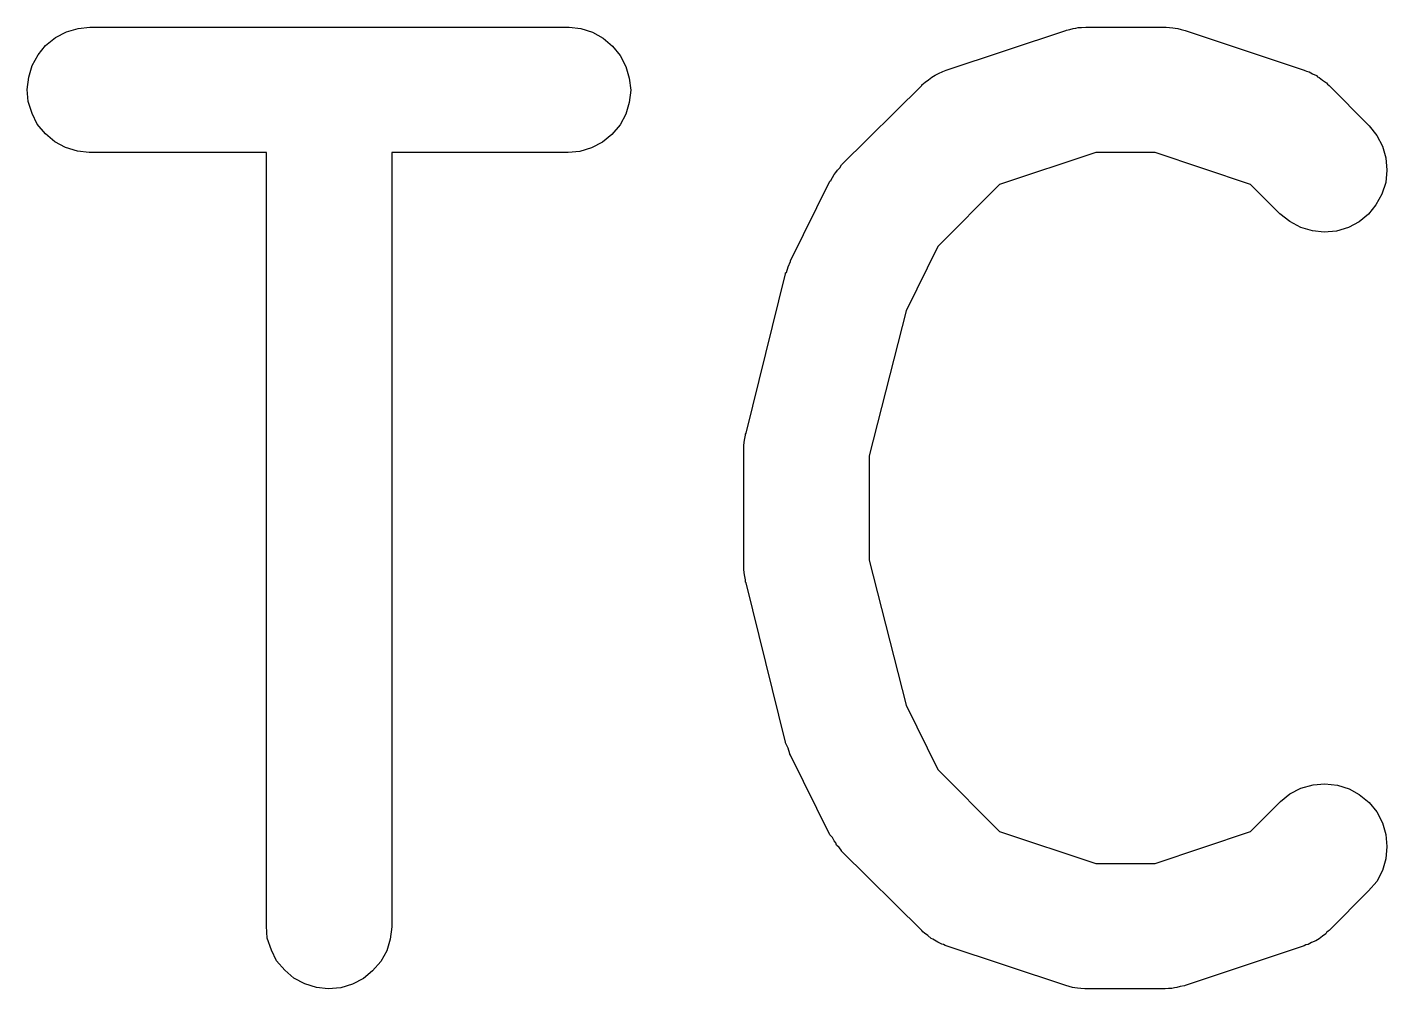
# Model space of a CAD drawing. Extents: x 107.4 to 137.1, y -83.6 to -60.4.
# Drawn here: x 116.582 to 118.208, y -79.267 to -78.117 of the extents above; entities that cross this region are included whole.
import ezdxf

# ---------------------------------------------------------------- set-up
doc = ezdxf.new("R2010")
doc.units = 0
doc.header["$MEASUREMENT"] = 0
doc.layers.add('BLACK', color=7, linetype='CONTINUOUS')

msp = doc.modelspace()

# ---------------------------------------------------------------- linework, layer by layer
at = {"layer": 'BLACK', "linetype": 'CONTINUOUS'}
for p, q in [((116.616, -78.1299), (116.629, -78.123)), ((116.629, -78.123), (116.643, -78.1188)), ((116.643, -78.1188), (116.657, -78.1174)), ((116.657, -78.1174), (117.229, -78.1174)), ((117.229, -78.1174), (117.23, -78.1174)), ((117.23, -78.1174), (117.244, -78.119)), ((117.244, -78.119), (117.258, -78.1234)), ((117.258, -78.1234), (117.271, -78.1305)), ((117.681, -78.1688), (117.824, -78.1212)), ((117.824, -78.1212), (117.825, -78.1209)), ((117.825, -78.1209), (117.829, -78.12)), ((117.829, -78.12), (117.833, -78.1188)), ((117.833, -78.1188), (117.836, -78.1185)), ((117.836, -78.1185), (117.839, -78.1179)), ((117.839, -78.1179), (117.843, -78.1178)), ((117.843, -78.1178), (117.848, -78.1174)), ((117.848, -78.1174), (117.943, -78.1174)), ((117.943, -78.1174), (117.944, -78.1174)), ((117.944, -78.1174), (117.948, -78.1179)), ((117.948, -78.1179), (117.952, -78.118)), ((117.952, -78.118), (117.955, -78.1187)), ((117.955, -78.1187), (117.958, -78.119)), ((117.958, -78.119), (117.962, -78.1203)), ((117.962, -78.1203), (117.967, -78.1212)), ((117.967, -78.1212), (118.109, -78.1688)), ((116.595, -78.1504), (116.604, -78.1392)), ((116.604, -78.1392), (116.616, -78.1299)), ((117.271, -78.1305), (117.282, -78.1399)), ((117.282, -78.1399), (117.291, -78.1513)), ((116.588, -78.1633), (116.595, -78.1504)), ((117.291, -78.1513), (117.298, -78.1643)), ((116.582, -78.1919), (116.584, -78.1773)), ((116.584, -78.1773), (116.588, -78.1633)), ((117.298, -78.1643), (117.302, -78.1783)), ((117.66, -78.1803), (117.664, -78.1771)), ((117.664, -78.1771), (117.666, -78.1761)), ((117.666, -78.1761), (117.668, -78.1748)), ((117.668, -78.1748), (117.672, -78.1727)), ((117.672, -78.1727), (117.677, -78.1704)), ((117.677, -78.1704), (117.679, -78.1697)), ((117.679, -78.1697), (117.681, -78.1688)), ((118.109, -78.1688), (118.11, -78.1692)), ((118.11, -78.1692), (118.112, -78.1701)), ((118.112, -78.1701), (118.115, -78.1708)), ((118.115, -78.1708), (118.119, -78.1732)), ((118.119, -78.1732), (118.124, -78.1753)), ((118.124, -78.1753), (118.125, -78.1766)), ((118.125, -78.1766), (118.127, -78.1777)), ((118.127, -78.1777), (118.131, -78.1809)), ((116.583, -78.2064), (116.582, -78.1919)), ((117.302, -78.1783), (117.304, -78.1929)), ((117.304, -78.1929), (117.302, -78.2075)), ((117.556, -78.2822), (117.652, -78.187)), ((117.652, -78.1862), (117.654, -78.1849)), ((117.652, -78.187), (117.652, -78.1862)), ((117.654, -78.1849), (117.656, -78.1833)), ((117.656, -78.1833), (117.66, -78.1803)), ((118.131, -78.1809), (118.136, -78.1839)), ((118.136, -78.1839), (118.137, -78.1856)), ((118.137, -78.1856), (118.139, -78.187)), ((118.139, -78.187), (118.186, -78.2346)), ((116.588, -78.2205), (116.583, -78.2064)), ((117.302, -78.2075), (117.298, -78.2214)), ((116.594, -78.2334), (116.588, -78.2205)), ((117.298, -78.2214), (117.291, -78.2343)), ((116.604, -78.2449), (116.594, -78.2334)), ((117.291, -78.2343), (117.281, -78.2456)), ((118.186, -78.2346), (118.187, -78.2353)), ((118.187, -78.2353), (118.196, -78.2468)), ((116.615, -78.2543), (116.604, -78.2449)), ((116.628, -78.2613), (116.615, -78.2543)), ((117.27, -78.2548), (117.257, -78.2617)), ((117.281, -78.2456), (117.27, -78.2548)), ((118.196, -78.2468), (118.203, -78.2598)), ((116.642, -78.2657), (116.628, -78.2613)), ((116.656, -78.2674), (116.642, -78.2657)), ((116.657, -78.2674), (116.656, -78.2674)), ((116.868, -78.2674), (116.657, -78.2674)), ((116.868, -79.1924), (116.868, -78.2674)), ((117.229, -78.2674), (117.018, -78.2674)), ((117.018, -78.2674), (117.018, -79.1924)), ((117.243, -78.266), (117.229, -78.2674)), ((117.257, -78.2617), (117.243, -78.266)), ((117.86, -78.2674), (117.745, -78.3056)), ((117.931, -78.2674), (117.86, -78.2674)), ((118.045, -78.3056), (117.931, -78.2674)), ((118.203, -78.2598), (118.207, -78.2738)), ((118.207, -78.2738), (118.208, -78.2884)), ((117.547, -78.2935), (117.549, -78.2911)), ((117.549, -78.2911), (117.551, -78.2885)), ((117.551, -78.2885), (117.554, -78.2855)), ((117.554, -78.2855), (117.556, -78.2822)), ((118.208, -78.2884), (118.207, -78.303)), ((117.495, -78.3969), (117.542, -78.3017)), ((117.542, -78.3017), (117.543, -78.3008)), ((117.543, -78.3008), (117.545, -78.2972)), ((117.545, -78.2972), (117.547, -78.2935)), ((117.745, -78.3056), (117.671, -78.3797)), ((118.08, -78.3407), (118.045, -78.3056)), ((118.207, -78.303), (118.202, -78.3169)), ((118.202, -78.3169), (118.195, -78.3298)), ((118.195, -78.3298), (118.186, -78.341)), ((118.092, -78.3499), (118.08, -78.3407)), ((118.105, -78.3569), (118.092, -78.3499)), ((118.119, -78.3611), (118.105, -78.3569)), ((118.175, -78.3502), (118.162, -78.3571)), ((118.186, -78.341), (118.175, -78.3502)), ((118.133, -78.3626), (118.119, -78.3611)), ((118.148, -78.3612), (118.133, -78.3626)), ((118.162, -78.3571), (118.148, -78.3612)), ((117.671, -78.3797), (117.633, -78.4567)), ((117.49, -78.4106), (117.492, -78.4041)), ((117.492, -78.4041), (117.495, -78.3976)), ((117.495, -78.3973), (117.495, -78.3969)), ((117.495, -78.3976), (117.495, -78.3973)), ((117.442, -78.6028), (117.489, -78.4123)), ((117.489, -78.4113), (117.49, -78.4109)), ((117.489, -78.4123), (117.489, -78.4113)), ((117.49, -78.4109), (117.49, -78.4106)), ((117.633, -78.4567), (117.589, -78.6302)), ((117.439, -78.6172), (117.44, -78.6113)), ((117.44, -78.6113), (117.441, -78.6054)), ((117.441, -78.6041), (117.442, -78.6028)), ((117.441, -78.6054), (117.441, -78.6041)), ((117.439, -78.6186), (117.439, -78.6172)), ((117.439, -78.6199), (117.439, -78.6186)), ((117.439, -78.621), (117.439, -78.6199)), ((117.439, -78.7638), (117.439, -78.621)), ((117.589, -78.6302), (117.589, -78.7546)), ((117.589, -78.7546), (117.633, -78.9281)), ((117.439, -78.7651), (117.439, -78.7638)), ((117.439, -78.7665), (117.439, -78.7651)), ((117.44, -78.7724), (117.439, -78.7665)), ((117.441, -78.7784), (117.44, -78.7724)), ((117.441, -78.7797), (117.441, -78.7784)), ((117.441, -78.781), (117.441, -78.7797)), ((117.442, -78.782), (117.441, -78.781)), ((117.489, -78.9725), (117.442, -78.782)), ((117.633, -78.9281), (117.671, -79.0051)), ((117.489, -78.9728), (117.489, -78.9725)), ((117.489, -78.9731), (117.489, -78.9728)), ((117.492, -78.9796), (117.489, -78.9731)), ((117.494, -78.9863), (117.492, -78.9796)), ((117.494, -78.9866), (117.494, -78.9863)), ((117.494, -78.9869), (117.494, -78.9866)), ((117.495, -78.9878), (117.494, -78.9869)), ((117.542, -79.0831), (117.495, -78.9878)), ((117.671, -79.0051), (117.745, -79.0792)), ((118.105, -79.0275), (118.12, -79.0234)), ((118.12, -79.0234), (118.134, -79.0221)), ((118.134, -79.0221), (118.149, -79.0237)), ((118.081, -79.0434), (118.092, -79.0342)), ((118.092, -79.0342), (118.105, -79.0275)), ((118.149, -79.0237), (118.163, -79.0281)), ((118.163, -79.0281), (118.175, -79.0351)), ((118.175, -79.0351), (118.187, -79.0445)), ((118.045, -79.0792), (118.08, -79.0441)), ((118.08, -79.0441), (118.081, -79.0434)), ((118.187, -79.0445), (118.196, -79.0559)), ((118.196, -79.0559), (118.203, -79.0688)), ((118.203, -79.0688), (118.207, -79.0828)), ((117.545, -79.0866), (117.542, -79.0831)), ((117.547, -79.0904), (117.545, -79.0866)), ((117.745, -79.0792), (117.86, -79.1174)), ((117.931, -79.1174), (118.045, -79.0792)), ((118.207, -79.0828), (118.208, -79.0974)), ((117.549, -79.0928), (117.547, -79.0904)), ((117.55, -79.0955), (117.549, -79.0928)), ((117.553, -79.0985), (117.55, -79.0955)), ((117.556, -79.1018), (117.553, -79.0985)), ((117.556, -79.1026), (117.556, -79.1018)), ((117.652, -79.1978), (117.556, -79.1026)), ((118.208, -79.0974), (118.207, -79.112)), ((117.86, -79.1174), (117.931, -79.1174)), ((118.207, -79.112), (118.203, -79.126)), ((118.203, -79.126), (118.196, -79.1389)), ((118.186, -79.1502), (118.139, -79.1978)), ((118.196, -79.1389), (118.186, -79.1502)), ((116.869, -79.2069), (116.868, -79.1924)), ((117.018, -79.1934), (117.016, -79.208)), ((117.018, -79.1924), (117.018, -79.1934)), ((117.653, -79.1992), (117.652, -79.1978)), ((117.655, -79.2008), (117.653, -79.1992)), ((117.659, -79.2038), (117.655, -79.2008)), ((118.135, -79.2015), (118.131, -79.2045)), ((118.136, -79.1999), (118.135, -79.2015)), ((118.138, -79.1985), (118.136, -79.1999)), ((118.139, -79.1978), (118.138, -79.1985)), ((116.874, -79.221), (116.869, -79.2069)), ((117.016, -79.208), (117.012, -79.2219)), ((117.663, -79.2071), (117.659, -79.2038)), ((117.665, -79.2081), (117.663, -79.2071)), ((117.667, -79.2094), (117.665, -79.2081)), ((117.671, -79.2116), (117.667, -79.2094)), ((117.676, -79.214), (117.671, -79.2116)), ((117.678, -79.2146), (117.676, -79.214)), ((117.68, -79.2156), (117.678, -79.2146)), ((117.681, -79.2159), (117.68, -79.2156)), ((117.824, -79.2635), (117.681, -79.2159)), ((118.109, -79.2159), (117.967, -79.2635)), ((118.111, -79.215), (118.109, -79.2159)), ((118.114, -79.2144), (118.111, -79.215)), ((118.118, -79.212), (118.114, -79.2144)), ((118.123, -79.21), (118.118, -79.212)), ((118.125, -79.2087), (118.123, -79.21)), ((118.127, -79.2077), (118.125, -79.2087)), ((118.131, -79.2045), (118.127, -79.2077)), ((116.88, -79.2339), (116.874, -79.221)), ((116.89, -79.2452), (116.88, -79.2339)), ((117.005, -79.2348), (116.995, -79.246)), ((117.012, -79.2219), (117.005, -79.2348)), ((116.901, -79.2546), (116.89, -79.2452)), ((116.995, -79.246), (116.984, -79.2551)), ((116.914, -79.2615), (116.901, -79.2546)), ((116.928, -79.2658), (116.914, -79.2615)), ((116.942, -79.2674), (116.928, -79.2658)), ((116.957, -79.2661), (116.942, -79.2674)), ((116.971, -79.2619), (116.957, -79.2661)), ((116.984, -79.2551), (116.971, -79.2619)), ((117.828, -79.2645), (117.824, -79.2635)), ((117.832, -79.2657), (117.828, -79.2645)), ((117.835, -79.2661), (117.832, -79.2657)), ((117.838, -79.2668), (117.835, -79.2661)), ((117.842, -79.2669), (117.838, -79.2668)), ((117.847, -79.2674), (117.842, -79.2669)), ((117.848, -79.2674), (117.847, -79.2674)), ((117.943, -79.2674), (117.848, -79.2674)), ((117.947, -79.267), (117.943, -79.2674)), ((117.951, -79.2669), (117.947, -79.267)), ((117.954, -79.2663), (117.951, -79.2669)), ((117.957, -79.266), (117.954, -79.2663)), ((117.961, -79.2647), (117.957, -79.266)), ((117.966, -79.2639), (117.961, -79.2647)), ((117.967, -79.2635), (117.966, -79.2639))]:
    msp.add_line(p, q, dxfattribs=at)

doc.saveas('drawing.dxf')
